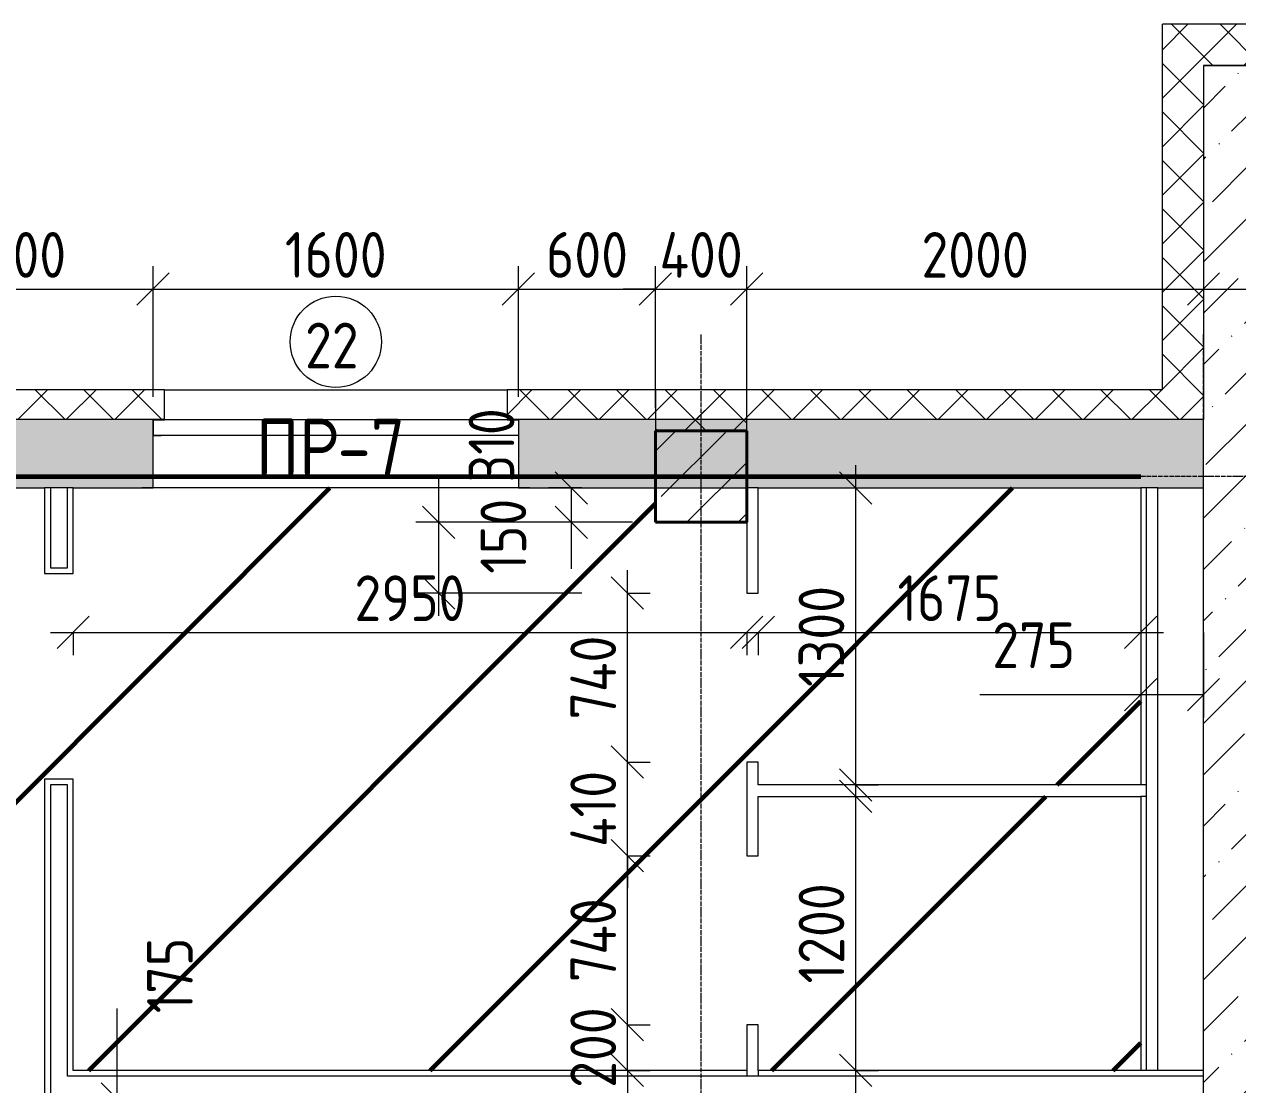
# Model space of a CAD drawing. Header units: millimetres. Extents: x -56773 to 323062, y -262288 to 76460.
# Drawn here: x 36845 to 42159, y -143855 to -139213 of the extents above; entities that cross this region are included whole.
import ezdxf

# ---------------------------------------------------------------- set-up
doc = ezdxf.new("R2010")
doc.units = ezdxf.units.MM
doc.linetypes.add('ADSK_Линия сетки', pattern=[25, 20, -2.5, 0, -2.5])
for name, color, linetype, lineweight in [('1.1)Стяжка керамзит  2 этаж', 5, 'Continuous', 60), ('3.1 Штукатурка внешн стен', 5, 'Continuous', 60), ('_ Окна', 7, 'Continuous', 18), ('Марки', 7, 'Continuous', 20), ('Марки окон', 7, 'Continuous', 20), ('Несущие колонны', 7, 'Continuous', 18), ('Окна', 7, 'Continuous', 9), ('Оси', 7, 'Continuous', 9), ('Размеры', 7, 'Continuous', 9), ('Стены внутренние', 7, 'Continuous', 18), ('Стены наружные', 7, 'Continuous', 18), ('Стены штриховка', 7, 'Continuous', 9)]:
    doc.layers.add(name, color=color, linetype=linetype, lineweight=lineweight)
doc.styles.add('GOST Common_2', font='', dxfattribs={"width": 0.9, "height": 250})
doc.styles.add('GOST Common_3', font='', dxfattribs={"width": 0.9, "height": 200})
doc.styles.get('GOST Common_2').set_extended_font_data('GOST Common')
doc.styles.get('GOST Common_3').set_extended_font_data('GOST Common')
doc.dimstyles.new('ADSK_Основной_2_0', dxfattribs={"dimscale": 304.8, "dimtxt": 201.142999, "dimasz": 0.463911, "dimexe": 0.328084, "dimexo": 0.328084, "dimgap": 0.164042, "dimtad": 1, "dimdec": 3, "dimrnd": 0.001, "dimdsep": 46, "dimtxsty": 'GOST Common_3', "dimblk1": 'OBLIQUE', "dimblk2": 'OBLIQUE', "dimsah": 1, "dimcen": 0.09, "dimdle": 0.328084, "dimazin": 2, "dimtfac": 1, "dimtdec": 4, "dimtix": 1, "dimtmove": 0, "dimatfit": 3, "dimfxl": 1, "dimtvp": 1, "dimtolj": 1, "dimtzin": 0, "dimlwd": 20, "dimlwe": 20, "dimarcsym": 2})
doc.dimstyles.new('ADSK_Основной_2_0_1', dxfattribs={"dimscale": 304.8, "dimtxt": 201.142999, "dimasz": 0.463911, "dimexe": 0.328084, "dimexo": 0.328084, "dimgap": 0.164042, "dimtad": 1, "dimdec": 3, "dimrnd": 0.001, "dimdsep": 46, "dimtxsty": 'GOST Common_3', "dimblk1": 'OBLIQUE', "dimblk2": 'OBLIQUE', "dimsah": 1, "dimcen": 0.09, "dimdle": 0.328084, "dimazin": 2, "dimtfac": 1, "dimtdec": 4, "dimtix": 1, "dimtmove": 1, "dimatfit": 3, "dimfxl": 1, "dimtvp": 1, "dimtolj": 1, "dimtzin": 0, "dimlwd": 20, "dimlwe": 20, "dimarcsym": 2})
doc.dimstyles.new('ADSK_Основной_2_0_2', dxfattribs={"dimscale": 304.8, "dimtxt": 201.142999, "dimasz": 0.463911, "dimexe": 0.328084, "dimexo": 0.328084, "dimgap": 0.164042, "dimtad": 1, "dimdec": 3, "dimrnd": 0.001, "dimdsep": 46, "dimtxsty": 'GOST Common_3', "dimblk1": 'OBLIQUE', "dimblk2": 'OBLIQUE', "dimsah": 1, "dimcen": 0.09, "dimdle": 0.328084, "dimazin": 2, "dimtfac": 1, "dimtdec": 4, "dimtix": 1, "dimtmove": 0, "dimatfit": 3, "dimfxl": 1, "dimtvp": 1, "dimtolj": 1, "dimtzin": 0, "dimlwd": 20, "dimlwe": 20, "dimarcsym": 2})
pattern_1 = [(45, (9.36, -150597.75), (84.18955, 308.69595), [396.875, -79.375, 3.353, -76.022])]
pattern_2 = [(45, (9.36, -150597.75), (-106.066, 106.066), []), (135, (9.36, -150597.75), (-106.066, -106.066), [])]

# ---------------------------------------------------------------- blocks, each defined once
blk = doc.blocks.new('ADSK_КолоннаЖБ_Прямоугольная - 400x400 мм-1807143-Кладочный план 3-го этажа')
at = {"layer": 'Несущие колонны', "lineweight": 40}
for p, q in [((-200, 200), (200, 200)), ((-200, -200), (-200, 200)), ((200, 200), (200, -200)), ((200, -200), (-200, -200))]:
    blk.add_line(p, q, dxfattribs=at)
blk = doc.blocks.new('ОКНО L03 _2СТ_RS - ОК-5_1600х2000h-3556607-Кладочный план 3-го этажа')
at = {"layer": '_ Окна'}
for p, q in [((-838.1, -79), (761.9, -79)), ((-838.1, -149), (-838.1, -79)), ((-838.1, -79), (-803.1, -79)), ((-818.1, -79), (-38.1, -79)), ((-38.1, -79), (741.9, -79)), ((761.9, -79), (726.9, -79)), ((761.9, -149), (761.9, -79)), ((-838.1, -149), (761.9, -149)), ((-838.1, -149), (-833.1, -149)), ((-818.1, -149), (-38.1, -149)), ((-38.1, -149), (741.9, -149)), ((761.9, -149), (756.9, -149))]:
    blk.add_line(p, q, dxfattribs=at)
at = {"layer": 'Окна'}
blk.add_line((-888.1, 150), (811.9, 150), dxfattribs=at)
blk = doc.blocks.new('_Oblique')
at = {"color": 0, "linetype": 'ByBlock', "lineweight": -2}
blk.add_line((-0.5, -0.5), (0.5, 0.5), dxfattribs=at)
blk = doc.blocks.new('*D5280')
at = {"layer": 'Defpoints', "color": 0, "transparency": 16777216}
for p in [(37409.4, -140372.3), (36209.4, -140943.8), (37409.4, -140943.8)]:
    blk.add_point(p, dxfattribs=at)
at = {"layer": 'Размеры', "color": 0, "lineweight": 20, "transparency": 16777216}
for p, q in [((36209.4, -140843.8), (36209.4, -140272.3)), ((37409.4, -140843.8), (37409.4, -140272.3)), ((36109.4, -140372.3), (37509.4, -140372.3))]:
    blk.add_line(p, q, dxfattribs=at)
at = {"layer": 'Размеры', "color": 0, "lineweight": 20, "transparency": 16777216, "xscale": 141.4, "yscale": 141.4, "zscale": 141.4, "rotation": 180}
blk.add_blockref('_Oblique', (36209.4, -140372.3), dxfattribs=at)
at = {"layer": 'Размеры', "color": 0, "lineweight": 20, "transparency": 16777216, "xscale": 141.4, "yscale": 141.4, "zscale": 141.4}
blk.add_blockref('_Oblique', (37409.4, -140372.3), dxfattribs=at)
at = {"layer": 'Размеры', "color": 0, "lineweight": 9, "transparency": 16777216, "insert": (36809.4, -140222.3), "char_height": 200, "width": 560.473, "attachment_point": 5, "style": 'GOST Common_3'}
blk.add_mtext('\\A1;1200', dxfattribs=at)
blk = doc.blocks.new('*D5281')
at = {"layer": 'Defpoints', "color": 0, "transparency": 16777216}
for p in [(39009.4, -140372.3), (37409.4, -140943.8), (39009.4, -140943.8)]:
    blk.add_point(p, dxfattribs=at)
at = {"layer": 'Размеры', "color": 0, "lineweight": 20, "transparency": 16777216}
for p, q in [((37409.4, -140843.8), (37409.4, -140272.3)), ((39009.4, -140843.8), (39009.4, -140272.3)), ((37309.4, -140372.3), (39109.4, -140372.3))]:
    blk.add_line(p, q, dxfattribs=at)
at = {"layer": 'Размеры', "color": 0, "lineweight": 20, "transparency": 16777216, "xscale": 141.4, "yscale": 141.4, "zscale": 141.4, "rotation": 180}
blk.add_blockref('_Oblique', (37409.4, -140372.3), dxfattribs=at)
at = {"layer": 'Размеры', "color": 0, "lineweight": 20, "transparency": 16777216, "xscale": 141.4, "yscale": 141.4, "zscale": 141.4}
blk.add_blockref('_Oblique', (39009.4, -140372.3), dxfattribs=at)
at = {"layer": 'Размеры', "color": 0, "lineweight": 9, "transparency": 16777216, "insert": (38209.4, -140222.3), "char_height": 200, "width": 560.473, "attachment_point": 5, "style": 'GOST Common_3'}
blk.add_mtext('\\A1;1600', dxfattribs=at)
blk = doc.blocks.new('*D5282')
at = {"layer": 'Defpoints', "color": 0, "transparency": 16777216}
for p in [(39609.4, -140372.3), (39009.4, -140943.8), (39609.4, -140992.8)]:
    blk.add_point(p, dxfattribs=at)
at = {"layer": 'Размеры', "color": 0, "lineweight": 20, "transparency": 16777216}
for p, q in [((39009.4, -140843.8), (39009.4, -140272.3)), ((39609.4, -140892.8), (39609.4, -140272.3)), ((38909.4, -140372.3), (39709.4, -140372.3))]:
    blk.add_line(p, q, dxfattribs=at)
at = {"layer": 'Размеры', "color": 0, "lineweight": 20, "transparency": 16777216, "xscale": 141.4, "yscale": 141.4, "zscale": 141.4, "rotation": 180}
blk.add_blockref('_Oblique', (39009.4, -140372.3), dxfattribs=at)
at = {"layer": 'Размеры', "color": 0, "lineweight": 20, "transparency": 16777216, "xscale": 141.4, "yscale": 141.4, "zscale": 141.4}
blk.add_blockref('_Oblique', (39609.4, -140372.3), dxfattribs=at)
at = {"layer": 'Размеры', "color": 0, "lineweight": 9, "transparency": 16777216, "insert": (39309.4, -140222.3), "char_height": 200, "width": 454.106, "attachment_point": 5, "style": 'GOST Common_3'}
blk.add_mtext('\\A1;600', dxfattribs=at)
blk = doc.blocks.new('*D5283')
at = {"layer": 'Defpoints', "color": 0, "transparency": 16777216}
for p in [(40009.4, -140372.3), (39609.4, -140992.8), (40009.4, -140992.8)]:
    blk.add_point(p, dxfattribs=at)
at = {"layer": 'Размеры', "color": 0, "lineweight": 20, "transparency": 16777216}
for p, q in [((39609.4, -140892.8), (39609.4, -140272.3)), ((40009.4, -140892.8), (40009.4, -140272.3)), ((39609.4, -140372.3), (39468, -140372.3)), ((39609.4, -140372.3), (40009.4, -140372.3)), ((40009.4, -140372.3), (40150.8, -140372.3))]:
    blk.add_line(p, q, dxfattribs=at)
at = {"layer": 'Размеры', "color": 0, "lineweight": 20, "transparency": 16777216, "xscale": 141.4, "yscale": 141.4, "zscale": 141.4}
blk.add_blockref('_Oblique', (39609.4, -140372.3), dxfattribs=at)
at = {"layer": 'Размеры', "color": 0, "lineweight": 20, "transparency": 16777216, "xscale": 141.4, "yscale": 141.4, "zscale": 141.4, "rotation": 180}
blk.add_blockref('_Oblique', (40009.4, -140372.3), dxfattribs=at)
at = {"layer": 'Размеры', "color": 0, "lineweight": 9, "transparency": 16777216, "insert": (39809.4, -140222.3), "char_height": 200, "width": 474.561, "attachment_point": 5, "style": 'GOST Common_3'}
blk.add_mtext('\\A1;400', dxfattribs=at)
blk = doc.blocks.new('*D5284')
at = {"layer": 'Defpoints', "color": 0, "transparency": 16777216}
for p in [(42009.4, -140272.3), (42009.4, -140372.3), (40009.4, -140992.8)]:
    blk.add_point(p, dxfattribs=at)
at = {"layer": 'Размеры', "color": 0, "lineweight": 20, "transparency": 16777216}
for p, q in [((40009.4, -140892.8), (40009.4, -140272.3)), ((39909.4, -140372.3), (42109.4, -140372.3)), ((42009.4, -140372.3), (42009.4, -140472.3))]:
    blk.add_line(p, q, dxfattribs=at)
at = {"layer": 'Размеры', "color": 0, "lineweight": 20, "transparency": 16777216, "xscale": 141.4, "yscale": 141.4, "zscale": 141.4, "rotation": 180}
blk.add_blockref('_Oblique', (40009.4, -140372.3), dxfattribs=at)
at = {"layer": 'Размеры', "color": 0, "lineweight": 20, "transparency": 16777216, "xscale": 141.4, "yscale": 141.4, "zscale": 141.4}
blk.add_blockref('_Oblique', (42009.4, -140372.3), dxfattribs=at)
at = {"layer": 'Размеры', "color": 0, "lineweight": 9, "transparency": 16777216, "insert": (41009.4, -140222.3), "char_height": 200, "width": 605.475, "attachment_point": 5, "style": 'GOST Common_3'}
blk.add_mtext('\\A1;2000', dxfattribs=at)
blk = doc.blocks.new('*D5285')
at = {"layer": 'Defpoints', "color": 0, "transparency": 16777216}
for p in [(42009.4, -140272.3), (45809.4, -140272.3), (45809.4, -140372.3)]:
    blk.add_point(p, dxfattribs=at)
at = {"layer": 'Размеры', "color": 0, "lineweight": 20, "transparency": 16777216}
for p, q in [((41909.4, -140372.3), (45909.4, -140372.3)), ((42009.4, -140372.3), (42009.4, -140472.3)), ((45809.4, -140372.3), (45809.4, -140472.3))]:
    blk.add_line(p, q, dxfattribs=at)
at = {"layer": 'Размеры', "color": 0, "lineweight": 20, "transparency": 16777216, "xscale": 141.4, "yscale": 141.4, "zscale": 141.4, "rotation": 180}
blk.add_blockref('_Oblique', (42009.4, -140372.3), dxfattribs=at)
at = {"layer": 'Размеры', "color": 0, "lineweight": 20, "transparency": 16777216, "xscale": 141.4, "yscale": 141.4, "zscale": 141.4}
blk.add_blockref('_Oblique', (45809.4, -140372.3), dxfattribs=at)
at = {"layer": 'Размеры', "color": 0, "lineweight": 9, "transparency": 16777216, "insert": (43909.4, -140222.3), "char_height": 200, "width": 605.475, "attachment_point": 5, "style": 'GOST Common_3'}
blk.add_mtext('\\A1;3800', dxfattribs=at)
blk = doc.blocks.new('*D5716')
at = {"layer": 'Defpoints', "color": 0, "transparency": 16777216}
for p in [(37059.4, -141775.4), (40009.4, -141775.4), (40009.4, -141875.4)]:
    blk.add_point(p, dxfattribs=at)
at = {"layer": 'Размеры', "color": 0, "lineweight": 20, "transparency": 16777216}
for p, q in [((36959.4, -141875.4), (40109.4, -141875.4)), ((37059.4, -141875.4), (37059.4, -141975.4)), ((40009.4, -141875.4), (40009.4, -141975.4))]:
    blk.add_line(p, q, dxfattribs=at)
at = {"layer": 'Размеры', "color": 0, "lineweight": 20, "transparency": 16777216, "xscale": 141.4, "yscale": 141.4, "zscale": 141.4, "rotation": 180}
blk.add_blockref('_Oblique', (37059.4, -141875.4), dxfattribs=at)
at = {"layer": 'Размеры', "color": 0, "lineweight": 20, "transparency": 16777216, "xscale": 141.4, "yscale": 141.4, "zscale": 141.4}
blk.add_blockref('_Oblique', (40009.4, -141875.4), dxfattribs=at)
at = {"layer": 'Размеры', "color": 0, "lineweight": 9, "transparency": 16777216, "insert": (38534.4, -141725.4), "char_height": 200, "width": 605.475, "attachment_point": 5, "style": 'GOST Common_3'}
blk.add_mtext('\\A1;2950', dxfattribs=at)
blk = doc.blocks.new('*D5717')
at = {"layer": 'Defpoints', "color": 0, "transparency": 16777216}
for p in [(40059.4, -141775.4), (41734.4, -141775.4), (41734.4, -141875.4)]:
    blk.add_point(p, dxfattribs=at)
at = {"layer": 'Размеры', "color": 0, "lineweight": 20, "transparency": 16777216}
for p, q in [((39959.4, -141875.4), (41834.4, -141875.4)), ((40059.4, -141875.4), (40059.4, -141975.4)), ((41734.4, -141875.4), (41734.4, -141975.4))]:
    blk.add_line(p, q, dxfattribs=at)
at = {"layer": 'Размеры', "color": 0, "lineweight": 20, "transparency": 16777216, "xscale": 141.4, "yscale": 141.4, "zscale": 141.4, "rotation": 180}
blk.add_blockref('_Oblique', (40059.4, -141875.4), dxfattribs=at)
at = {"layer": 'Размеры', "color": 0, "lineweight": 20, "transparency": 16777216, "xscale": 141.4, "yscale": 141.4, "zscale": 141.4}
blk.add_blockref('_Oblique', (41734.4, -141875.4), dxfattribs=at)
at = {"layer": 'Размеры', "color": 0, "lineweight": 9, "transparency": 16777216, "insert": (40896.9, -141725.4), "char_height": 200, "width": 560.473, "attachment_point": 5, "style": 'GOST Common_3'}
blk.add_mtext('\\A1;1675', dxfattribs=at)
blk = doc.blocks.new('*D5718')
at = {"layer": 'Defpoints', "color": 0, "transparency": 16777216}
for p in [(41734.4, -141775.4), (42009.4, -141775.4), (42009.4, -142148.1)]:
    blk.add_point(p, dxfattribs=at)
at = {"layer": 'Размеры', "color": 0, "lineweight": 20, "transparency": 16777216}
for p, q in [((41734.4, -141875.4), (41734.4, -142248.1)), ((42009.4, -141875.4), (42009.4, -142248.1)), ((41734.4, -142148.1), (41030.1, -142148.1)), ((42009.4, -142148.1), (41634.4, -142148.1))]:
    blk.add_line(p, q, dxfattribs=at)
at = {"layer": 'Размеры', "color": 0, "lineweight": 20, "transparency": 16777216, "xscale": 141.4, "yscale": 141.4, "zscale": 141.4, "rotation": 180}
blk.add_blockref('_Oblique', (41734.4, -142148.1), dxfattribs=at)
at = {"layer": 'Размеры', "color": 0, "lineweight": 20, "transparency": 16777216, "xscale": 141.4, "yscale": 141.4, "zscale": 141.4}
blk.add_blockref('_Oblique', (42009.4, -142148.1), dxfattribs=at)
at = {"layer": 'Размеры', "color": 0, "lineweight": 9, "transparency": 16777216, "insert": (41084.5, -141831.4), "char_height": 200, "width": 454.106, "attachment_point": 1, "line_spacing_factor": 1.022761, "style": 'GOST Common_3'}
blk.add_mtext('\\A1;275', dxfattribs=at)
blk = doc.blocks.new('*D5719')
at = {"layer": 'Defpoints', "color": 0, "transparency": 16777216}
for p in [(39386.8, -143592.8), (39486.8, -143592.8), (39386.8, -143792.8)]:
    blk.add_point(p, dxfattribs=at)
at = {"layer": 'Размеры', "color": 0, "lineweight": 20, "transparency": 16777216}
for p, q in [((39486.8, -143592.8), (39486.8, -143451.4)), ((39486.8, -143592.8), (39586.8, -143592.8)), ((39486.8, -143792.8), (39486.8, -143592.8)), ((39486.8, -143792.8), (39586.8, -143792.8)), ((39486.8, -143792.8), (39486.8, -143934.2))]:
    blk.add_line(p, q, dxfattribs=at)
at = {"layer": 'Размеры', "color": 0, "lineweight": 20, "transparency": 16777216, "xscale": 141.4, "yscale": 141.4, "zscale": 141.4}
for p, rotation in [((39486.8, -143592.8), 270), ((39486.8, -143792.8), 90)]:
    blk.add_blockref('_Oblique', p, dxfattribs=dict(at, rotation=rotation))
at = {"layer": 'Размеры', "color": 0, "lineweight": 9, "transparency": 16777216, "insert": (39336.8, -143692.8), "char_height": 200, "width": 454.106, "attachment_point": 5, "rotation": 90, "style": 'GOST Common_3'}
blk.add_mtext('\\A1;200', dxfattribs=at)
blk = doc.blocks.new('*D5720')
at = {"layer": 'Defpoints', "color": 0, "transparency": 16777216}
for p in [(39386.8, -142852.8), (39486.8, -142852.8), (39386.8, -143592.8)]:
    blk.add_point(p, dxfattribs=at)
at = {"layer": 'Размеры', "color": 0, "lineweight": 20, "transparency": 16777216}
for p, q in [((39486.8, -143692.8), (39486.8, -142752.8)), ((39486.8, -142852.8), (39586.8, -142852.8)), ((39486.8, -143592.8), (39586.8, -143592.8))]:
    blk.add_line(p, q, dxfattribs=at)
at = {"layer": 'Размеры', "color": 0, "lineweight": 20, "transparency": 16777216, "xscale": 141.4, "yscale": 141.4, "zscale": 141.4}
for p, rotation in [((39486.8, -142852.8), 90), ((39486.8, -143592.8), 270)]:
    blk.add_blockref('_Oblique', p, dxfattribs=dict(at, rotation=rotation))
at = {"layer": 'Размеры', "color": 0, "lineweight": 9, "transparency": 16777216, "insert": (39336.8, -143222.8), "char_height": 200, "width": 474.561, "attachment_point": 5, "rotation": 90, "style": 'GOST Common_3'}
blk.add_mtext('\\A1;740', dxfattribs=at)
blk = doc.blocks.new('*D5721')
at = {"layer": 'Defpoints', "color": 0, "transparency": 16777216}
for p in [(39386.8, -142442.8), (39486.8, -142442.8), (39386.8, -142852.8)]:
    blk.add_point(p, dxfattribs=at)
at = {"layer": 'Размеры', "color": 0, "lineweight": 20, "transparency": 16777216}
for p, q in [((39486.8, -142442.8), (39486.8, -142301.4)), ((39486.8, -142442.8), (39586.8, -142442.8)), ((39486.8, -142852.8), (39486.8, -142442.8)), ((39486.8, -142852.8), (39586.8, -142852.8)), ((39486.8, -142852.8), (39486.8, -142994.2))]:
    blk.add_line(p, q, dxfattribs=at)
at = {"layer": 'Размеры', "color": 0, "lineweight": 20, "transparency": 16777216, "xscale": 141.4, "yscale": 141.4, "zscale": 141.4}
for p, rotation in [((39486.8, -142442.8), 270), ((39486.8, -142852.8), 90)]:
    blk.add_blockref('_Oblique', p, dxfattribs=dict(at, rotation=rotation))
at = {"layer": 'Размеры', "color": 0, "lineweight": 9, "transparency": 16777216, "insert": (39336.8, -142647.8), "char_height": 200, "width": 429.56, "attachment_point": 5, "rotation": 90, "style": 'GOST Common_3'}
blk.add_mtext('\\A1;410', dxfattribs=at)
blk = doc.blocks.new('*D5722')
at = {"layer": 'Defpoints', "color": 0, "transparency": 16777216}
for p in [(39386.8, -141702.8), (39486.8, -141702.8), (39386.8, -142442.8)]:
    blk.add_point(p, dxfattribs=at)
at = {"layer": 'Размеры', "color": 0, "lineweight": 20, "transparency": 16777216}
for p, q in [((39486.8, -142542.8), (39486.8, -141602.8)), ((39486.8, -141702.8), (39586.8, -141702.8)), ((39486.8, -142442.8), (39586.8, -142442.8))]:
    blk.add_line(p, q, dxfattribs=at)
at = {"layer": 'Размеры', "color": 0, "lineweight": 20, "transparency": 16777216, "xscale": 141.4, "yscale": 141.4, "zscale": 141.4}
for p, rotation in [((39486.8, -141702.8), 90), ((39486.8, -142442.8), 270)]:
    blk.add_blockref('_Oblique', p, dxfattribs=dict(at, rotation=rotation))
at = {"layer": 'Размеры', "color": 0, "lineweight": 9, "transparency": 16777216, "insert": (39336.8, -142072.8), "char_height": 200, "width": 474.561, "attachment_point": 5, "rotation": 90, "style": 'GOST Common_3'}
blk.add_mtext('\\A1;740', dxfattribs=at)
blk = doc.blocks.new('*D5723')
at = {"layer": 'Defpoints', "color": 0, "transparency": 16777216}
for p in [(38660.3, -141392.8), (39609.4, -141392.8), (39386.8, -141702.8)]:
    blk.add_point(p, dxfattribs=at)
at = {"layer": 'Размеры', "color": 0, "lineweight": 20, "transparency": 16777216}
for p, q in [((38660.3, -141392.8), (38660.3, -141197)), ((39509.4, -141392.8), (38560.3, -141392.8)), ((38660.3, -141802.8), (38660.3, -141392.8)), ((39286.8, -141702.8), (38560.3, -141702.8))]:
    blk.add_line(p, q, dxfattribs=at)
at = {"layer": 'Размеры', "color": 0, "lineweight": 20, "transparency": 16777216, "xscale": 141.4, "yscale": 141.4, "zscale": 141.4}
for p, rotation in [((38660.3, -141392.8), 90), ((38660.3, -141702.8), 270)]:
    blk.add_blockref('_Oblique', p, dxfattribs=dict(at, rotation=rotation))
at = {"layer": 'Размеры', "color": 0, "lineweight": 9, "transparency": 16777216, "insert": (38791.3, -141218.2), "char_height": 200, "width": 409.104, "attachment_point": 1, "rotation": 90, "line_spacing_factor": 1.022761, "style": 'GOST Common_3'}
blk.add_mtext('\\A1;310', dxfattribs=at)
blk = doc.blocks.new('*D5724')
at = {"layer": 'Defpoints', "color": 0, "transparency": 16777216}
for p in [(39240.9, -141242.8), (39386.8, -141242.8), (39609.4, -141392.8)]:
    blk.add_point(p, dxfattribs=at)
at = {"layer": 'Размеры', "color": 0, "lineweight": 20, "transparency": 16777216}
for p, q in [((39286.8, -141242.8), (39140.9, -141242.8)), ((39240.9, -141242.8), (39240.9, -141492.8)), ((39509.4, -141392.8), (39140.9, -141392.8)), ((39240.9, -141392.8), (39240.9, -141597.1))]:
    blk.add_line(p, q, dxfattribs=at)
at = {"layer": 'Размеры', "color": 0, "lineweight": 20, "transparency": 16777216, "xscale": 141.4, "yscale": 141.4, "zscale": 141.4}
for p, rotation in [((39240.9, -141242.8), 90), ((39240.9, -141392.8), 270)]:
    blk.add_blockref('_Oblique', p, dxfattribs=dict(at, rotation=rotation))
at = {"layer": 'Размеры', "color": 0, "lineweight": 9, "transparency": 16777216, "insert": (38843.3, -141618.3), "char_height": 200, "width": 409.104, "attachment_point": 1, "rotation": 90, "line_spacing_factor": 1.022761, "style": 'GOST Common_3'}
blk.add_mtext('\\A1;150', dxfattribs=at)
blk = doc.blocks.new('*D5391')
at = {"layer": 'Defpoints', "color": 0, "transparency": 16777216}
for p in [(37252.1, -143917.8), (37301.7, -143917.8), (38284.4, -144092.8)]:
    blk.add_point(p, dxfattribs=at)
at = {"layer": 'Размеры', "color": 0, "lineweight": 20, "transparency": 16777216}
for p, q in [((37252.1, -143917.8), (37252.1, -143521.3)), ((37201.7, -143917.8), (37152.1, -143917.8)), ((37252.1, -144192.8), (37252.1, -143917.8)), ((38184.4, -144092.8), (37152.1, -144092.8))]:
    blk.add_line(p, q, dxfattribs=at)
at = {"layer": 'Размеры', "color": 0, "lineweight": 20, "transparency": 16777216, "xscale": 141.4, "yscale": 141.4, "zscale": 141.4}
for p, rotation in [((37252.1, -143917.8), 90), ((37252.1, -144092.8), 270)]:
    blk.add_blockref('_Oblique', p, dxfattribs=dict(at, rotation=rotation))
at = {"layer": 'Размеры', "color": 0, "lineweight": 9, "transparency": 16777216, "insert": (37383, -143542.5), "char_height": 200, "width": 409.104, "attachment_point": 1, "rotation": 90, "line_spacing_factor": 1.022761, "style": 'GOST Common_3'}
blk.add_mtext('\\A1;175', dxfattribs=at)
blk = doc.blocks.new('*D5403')
at = {"layer": 'Defpoints', "color": 0, "transparency": 16777216}
for p in [(40386.4, -141242.8), (40486.4, -141242.8), (40386.4, -142542.8)]:
    blk.add_point(p, dxfattribs=at)
at = {"layer": 'Размеры', "color": 0, "lineweight": 20, "transparency": 16777216}
for p, q in [((40486.4, -142642.8), (40486.4, -141142.8)), ((40486.4, -141242.8), (40586.4, -141242.8)), ((40486.4, -142542.8), (40586.4, -142542.8))]:
    blk.add_line(p, q, dxfattribs=at)
at = {"layer": 'Размеры', "color": 0, "lineweight": 20, "transparency": 16777216, "xscale": 141.4, "yscale": 141.4, "zscale": 141.4}
for p, rotation in [((40486.4, -141242.8), 90), ((40486.4, -142542.8), 270)]:
    blk.add_blockref('_Oblique', p, dxfattribs=dict(at, rotation=rotation))
at = {"layer": 'Размеры', "color": 0, "lineweight": 9, "transparency": 16777216, "insert": (40336.4, -141892.8), "char_height": 200, "width": 560.473, "attachment_point": 5, "rotation": 90, "style": 'GOST Common_3'}
blk.add_mtext('\\A1;1300', dxfattribs=at)
blk = doc.blocks.new('*D5404')
at = {"layer": 'Defpoints', "color": 0, "transparency": 16777216}
for p in [(40386.4, -142592.8), (40486.4, -142592.8), (40386.4, -143792.8)]:
    blk.add_point(p, dxfattribs=at)
at = {"layer": 'Размеры', "color": 0, "lineweight": 20, "transparency": 16777216}
for p, q in [((40486.4, -143892.8), (40486.4, -142492.8)), ((40486.4, -142592.8), (40586.4, -142592.8)), ((40486.4, -143792.8), (40586.4, -143792.8))]:
    blk.add_line(p, q, dxfattribs=at)
at = {"layer": 'Размеры', "color": 0, "lineweight": 20, "transparency": 16777216, "xscale": 141.4, "yscale": 141.4, "zscale": 141.4}
for p, rotation in [((40486.4, -142592.8), 90), ((40486.4, -143792.8), 270)]:
    blk.add_blockref('_Oblique', p, dxfattribs=dict(at, rotation=rotation))
at = {"layer": 'Размеры', "color": 0, "lineweight": 9, "transparency": 16777216, "insert": (40336.4, -143192.8), "char_height": 200, "width": 560.473, "attachment_point": 5, "rotation": 90, "style": 'GOST Common_3'}
blk.add_mtext('\\A1;1200', dxfattribs=at)
blk = doc.blocks.new('М_окна1 - Маркировка типоразмера-1510237-Кладочный план 3-го этажа')
at = {"layer": 'Марки окон'}
blk.add_circle((0, 0), 2, dxfattribs=at)

msp = doc.modelspace()

# ---------------------------------------------------------------- hatches: boundary and pattern name
at = {"layer": '1.1)Стяжка керамзит  2 этаж', "transparency": 33554687}
h = msp.add_hatch(dxfattribs=at)
h.set_pattern_fill('ANSI31', color=5, scale=333)
h.paths.add_polyline_path([(36934.3615, -145342.7816), (37059.3615, -145342.7816), (37059.3615, -145367.7816), (39259.3615, -145367.7816), (39259.3615, -145192.7816), (39384.3615, -145192.7816), (39384.3615, -145367.7816), (39816.8666, -145367.7816), (39816.8666, -144092.7816), (39384.3615, -144092.7816), (39384.3615, -144292.7816), (39259.3615, -144292.7816), (39259.3615, -144092.7816), (38284.3615, -144092.7816), (38284.3615, -143917.7816), (37059.3615, -143917.7816), (37059.3615, -144442.7816), (36934.3615, -144442.7816), (36934.3615, -142517.7816), (37059.3615, -142517.7816), (37059.3615, -143792.7816), (39816.8666, -143792.7816), (39816.8666, -141392.7816), (39609.3615, -141392.7816), (39609.3615, -141242.7816), (39009.3615, -141242.7816), (37359.3615, -141242.7816), (37059.3615, -141242.7816), (37059.3615, -141617.7816), (36934.3615, -141617.7816), (36934.3615, -141242.7816), (36209.3615, -141242.7816), (34534.3615, -141242.7816), (34534.3615, -147720.3127), (39334.3615, -147720.3127), (39334.3615, -145667.7816), (37059.3615, -145667.7816), (37059.3615, -146542.7816), (36934.3615, -146542.7816)])
h = msp.add_hatch(dxfattribs=at)
h.set_pattern_fill('ANSI31', color=5, scale=333)
h.paths.add_polyline_path([(41734.3615, -142592.7816), (40059.3615, -142592.7816), (40059.3615, -142852.7816), (40009.3615, -142852.7816), (40009.3615, -142442.7816), (40059.3615, -142442.7816), (40059.3615, -142542.7816), (41734.3615, -142542.7816), (41734.3615, -141242.7816), (40059.3615, -141242.7816), (40059.3615, -141702.7816), (40009.3615, -141702.7816), (40009.3615, -141392.7816), (39816.8666, -141392.7816), (39816.8666, -143792.7816), (40009.3615, -143792.7816), (40009.3615, -143592.7816), (40059.3615, -143592.7816), (40059.3615, -143792.7816), (41734.3615, -143792.7816)])
at = {"layer": 'Несущие колонны', "lineweight": 9}
h = msp.add_hatch(dxfattribs=at)
h.set_pattern_fill('FP_1', color=256, style=0, pattern_type=2)
h.set_pattern_definition([(45, (9.36, -150597.75), (-224.5064, 224.5064), []), (45, (233.87, -150597.75), (-224.5064, 224.5064), [396.875, -79.375, 3.353, -76.022])])
h.paths.add_polyline_path([(39609.3615, -141392.7816), (40009.3615, -141392.7816), (40009.3615, -140992.7816), (39609.3615, -140992.7816)])
at = {"layer": 'Стены внутренние', "lineweight": 9}
h = msp.add_hatch(dxfattribs=at)
h.set_pattern_fill('FP_2', color=256, style=0, pattern_type=2)
h.set_pattern_definition(pattern_1)
h.paths.add_polyline_path([(41809.3615, -141242.7816), (42009.3615, -141242.7816), (42009.3615, -140942.7816), (39009.3615, -140943.7816), (39009.3615, -141242.7816), (41759.3615, -141242.7816)])
h.paths.add_polyline_path([(22034.3615, -141242.7816), (22609.3615, -141242.7816), (22609.3615, -140943.7816), (21009.3615, -140943.7816), (21009.3615, -141242.7816), (22009.3615, -141242.7816)])
h.paths.add_polyline_path([(30659.3615, -141242.7816), (31409.3615, -141242.7816), (31409.3615, -140943.7816), (30209.3615, -140943.7816), (30209.3615, -141242.7816)])
h.paths.add_polyline_path([(27609.3615, -141242.7816), (28609.3615, -141242.7816), (28609.3615, -140943.7816), (27009.3615, -140943.7816), (27009.3615, -141242.7816), (27584.3615, -141242.7816)])
h.paths.add_polyline_path([(37059.3615, -141242.7816), (37409.3615, -141242.7816), (37409.3615, -140943.7816), (36209.3615, -140943.7816), (36209.3615, -141242.7816), (37034.3615, -141242.7816)])
h.paths.add_polyline_path([(33009.3615, -141242.7816), (34609.3615, -141242.7816), (34609.3615, -140943.7816), (33009.3615, -140943.7816)])
h.paths.add_polyline_path([(25409.3615, -141242.7816), (25409.3615, -140943.7816), (24209.3615, -140943.7816), (24209.3615, -141242.7816)])
h.paths.add_polyline_path([(15509.3615, -141242.7816), (16609.3615, -141242.7816), (16609.3615, -140943.7816), (12609.3615, -140942.7816), (12609.3615, -141242.7816), (15484.3615, -141242.7816)])
h.paths.add_polyline_path([(18834.3615, -141242.7816), (19409.3615, -141242.7816), (19409.3615, -140943.7816), (18209.3615, -140943.7816), (18209.3615, -141242.7816), (18809.3615, -141242.7816)])
at = {"layer": 'Стены наружные', "lineweight": 9}
h = msp.add_hatch(dxfattribs=at)
h.set_pattern_fill('FP_4', color=256, style=0, pattern_type=2)
h.set_pattern_definition(pattern_2)
h.paths.add_polyline_path([(42009.3615, -140942.7816), (42009.3615, -139212.7816), (41829.3615, -139212.7816), (41829.3615, -140942.7816)])
h = msp.add_hatch(dxfattribs=at)
h.set_pattern_fill('FP_4', color=256, style=0, pattern_type=2)
h.set_pattern_definition(pattern_2)
h.paths.add_polyline_path([(42209.3615, -139392.7816), (42420.3169, -139392.7816), (42420.3169, -139212.7816), (42009.3615, -139212.7816), (42009.3615, -139392.7816)])
h.paths.add_polyline_path([(45609.3615, -139392.7816), (45989.3615, -139392.7816), (45989.3615, -139212.7816), (45420.3169, -139212.7816), (45420.3169, -139392.7816)])
h = msp.add_hatch(dxfattribs=at)
h.set_pattern_fill('FP_2', color=256, style=0, pattern_type=2)
h.set_pattern_definition(pattern_1)
h.paths.add_polyline_path([(42009.3615, -147992.7816), (42209.3615, -147992.7816), (42209.3615, -139392.7816), (42009.3615, -139392.7816), (42009.3615, -147967.7816)])
h = msp.add_hatch(dxfattribs=at)
h.set_pattern_fill('FP_4', color=256, style=0, pattern_type=2)
h.set_pattern_definition(pattern_2)
h.paths.add_polyline_path([(41829.3615, -140942.7816), (41829.3615, -140812.7816), (38959.3615, -140812.7816), (38959.3615, -140942.7816), (41469.6099, -140942.7816)])
h.paths.add_polyline_path([(34659.3615, -140942.7816), (34659.3615, -140812.7816), (32959.3615, -140812.7816), (32959.3615, -140942.7816)])
h.paths.add_polyline_path([(36159.3615, -140942.7816), (37459.3615, -140942.7816), (37459.3615, -140812.7816), (36159.3615, -140812.7816), (36159.3615, -140879.5231)])
h.paths.add_polyline_path([(31459.3615, -140942.7816), (31459.3615, -140812.7816), (30159.3615, -140812.7816), (30159.3615, -140942.7816)])
h.paths.add_polyline_path([(26959.3615, -140942.7816), (28659.3615, -140942.7816), (28659.3615, -140812.7816), (26959.3615, -140812.7816), (26959.3615, -140879.5231)])
h.paths.add_polyline_path([(22659.3615, -140942.7816), (22659.3615, -140812.7816), (20959.3615, -140812.7816), (20959.3615, -140942.7816)])
h.paths.add_polyline_path([(24159.3615, -140942.7816), (25459.3615, -140942.7816), (25459.3615, -140812.7816), (24159.3615, -140812.7816), (24159.3615, -140879.5231)])
h.paths.add_polyline_path([(19459.3615, -140942.7816), (19459.3615, -140812.7816), (18159.3615, -140812.7816), (18159.3615, -140942.7816)])
h.paths.add_polyline_path([(16659.3615, -140942.7816), (16659.3615, -140812.7816), (12789.3615, -140812.7816), (12789.3615, -140942.7816), (16430.3757, -140942.7816)])
h = msp.add_hatch(dxfattribs=at)
h.set_pattern_fill('FP_4', color=256, style=0, pattern_type=2)
h.set_pattern_definition(pattern_2)
h.paths.add_polyline_path([(40009.3615, -140992.7816), (40009.3615, -140812.7816), (39609.3615, -140812.7816), (39609.3615, -140992.7816)])

# ---------------------------------------------------------------- linework, layer by layer
at = {"layer": '3.1 Штукатурка внешн стен'}
msp.add_lwpolyline([(12609.3615, -146917.7816), (12609.3615, -141192.7816), (41734.3615, -141192.7816)], dxfattribs=at)
at = {"layer": 'Несущие колонны', "lineweight": 9}
for p, q in [((40009.3615, -140992.7816), (39609.3615, -140992.7816)), ((39609.3615, -140992.7816), (39609.3615, -141392.7816)), ((40009.3615, -141392.7816), (40009.3615, -140992.7816)), ((39609.3615, -141392.7816), (40009.3615, -141392.7816))]:
    msp.add_line(p, q, dxfattribs=at)
at = {"layer": 'Оси', "linetype": 'ADSK_Линия сетки', "lineweight": 5}
for p, q in [((39809.3615, -161571.6329), (39809.3615, -140570.3055)), ((42009.3615, -161571.6329), (42009.3615, -140570.3055)), ((62587.9153, -141192.7816), (-25230.7352, -141192.7816))]:
    msp.add_line(p, q, dxfattribs=at)
at = {"layer": 'Стены внутренние', "lineweight": 5}
for p, q in [((37409.3615, -141242.7816), (37409.3615, -140943.7816)), ((37409.3615, -140943.7816), (37459.3615, -140943.7816)), ((37459.3615, -140943.7816), (37459.3615, -140942.7816)), ((38959.3615, -140942.7816), (38959.3615, -140943.7816)), ((38959.3615, -140943.7816), (39009.3615, -140943.7816)), ((39009.3615, -140943.7816), (39009.3615, -141242.7816)), ((36209.3615, -141242.7816), (36934.3615, -141242.7816)), ((36934.3615, -141242.7816), (36934.3615, -141617.7816)), ((37059.3615, -141242.7816), (37409.3615, -141242.7816)), ((37059.3615, -141617.7816), (37059.3615, -141242.7816)), ((39009.3615, -141242.7816), (37409.3615, -141242.7816)), ((39009.3615, -141242.7816), (40009.3615, -141242.7816)), ((40009.3615, -141242.7816), (40009.3615, -141702.7816)), ((40059.3615, -141242.7816), (41734.3615, -141242.7816)), ((40059.3615, -141702.7816), (40059.3615, -141242.7816)), ((41734.3615, -141242.7816), (41734.3615, -142542.7816)), ((41809.3615, -141242.7816), (42009.3615, -141242.7816)), ((41809.3615, -143792.7816), (41809.3615, -141242.7816)), ((36934.3615, -141617.7816), (37059.3615, -141617.7816)), ((40009.3615, -141702.7816), (40059.3615, -141702.7816)), ((40009.3615, -142442.7816), (40009.3615, -142852.7816)), ((40059.3615, -142442.7816), (40009.3615, -142442.7816)), ((40059.3615, -142542.7816), (40059.3615, -142442.7816)), ((36934.3615, -142517.7816), (36934.3615, -144442.7816)), ((37059.3615, -142517.7816), (36934.3615, -142517.7816)), ((37059.3615, -143792.7816), (37059.3615, -142517.7816)), ((41734.3615, -142542.7816), (40059.3615, -142542.7816)), ((40059.3615, -142592.7816), (41734.3615, -142592.7816)), ((40059.3615, -142852.7816), (40059.3615, -142592.7816)), ((41734.3615, -142592.7816), (41734.3615, -143792.7816)), ((40009.3615, -142852.7816), (40059.3615, -142852.7816)), ((40009.3615, -143592.7816), (40009.3615, -143792.7816)), ((40059.3615, -143592.7816), (40009.3615, -143592.7816)), ((40059.3615, -143792.7816), (40059.3615, -143592.7816)), ((40009.3615, -143792.7816), (37059.3615, -143792.7816)), ((42009.3615, -143792.7816), (40059.3615, -143792.7816))]:
    msp.add_line(p, q, dxfattribs=at)
at = {"layer": 'Стены наружные', "lineweight": 9}
for p, q in [((41829.3615, -140812.7816), (41829.3615, -139212.7816)), ((43109.3615, -139212.7816), (41829.3615, -139212.7816)), ((42209.3615, -139392.7816), (42009.3615, -139392.7816)), ((42009.3615, -139392.7816), (42009.3615, -140942.7816)), ((42009.3615, -139392.7816), (42209.3615, -139392.7816)), ((37459.3615, -140812.7816), (36159.3615, -140812.7816)), ((37459.3615, -140942.7816), (37459.3615, -140812.7816)), ((37459.3615, -140812.7816), (38959.3615, -140812.7816)), ((41829.3615, -140812.7816), (38959.3615, -140812.7816)), ((38959.3615, -140812.7816), (38959.3615, -140942.7816)), ((39609.3615, -140812.7816), (39609.3615, -140992.7816)), ((40009.3615, -140992.7816), (40009.3615, -140812.7816)), ((42009.3615, -140942.7816), (41829.3615, -140942.7816)), ((39609.3615, -140992.7816), (40009.3615, -140992.7816)), ((42009.3615, -143792.7816), (42009.3615, -141242.7816))]:
    msp.add_line(p, q, dxfattribs=at)
at = {"layer": 'Стены штриховка', "lineweight": 9}
for p, q in [((37459.3615, -140942.7816), (36159.3615, -140942.7816)), ((41829.3615, -140942.7816), (38959.3615, -140942.7816)), ((42009.3615, -141242.7816), (42009.3615, -140942.7816)), ((37059.3615, -141242.7816), (36934.3615, -141242.7816)), ((36959.3615, -141242.7816), (36959.3615, -141592.7816)), ((37034.3615, -141592.7816), (37034.3615, -141242.7816)), ((40059.3615, -141242.7816), (40009.3615, -141242.7816)), ((41809.3615, -141242.7816), (41734.3615, -141242.7816)), ((41759.3615, -143792.7816), (41759.3615, -141242.7816)), ((36959.3615, -141592.7816), (37034.3615, -141592.7816)), ((36959.3615, -142542.7816), (36959.3615, -144417.7816)), ((37034.3615, -142542.7816), (36959.3615, -142542.7816)), ((37034.3615, -143817.7816), (37034.3615, -142542.7816)), ((41759.3615, -142542.7816), (41734.3615, -142542.7816)), ((41759.3615, -142592.7816), (41734.3615, -142592.7816)), ((40009.3615, -143792.7816), (40009.3615, -143817.7816)), ((40059.3615, -143792.7816), (40059.3615, -143817.7816)), ((42009.3615, -143917.7816), (42009.3615, -143792.7816)), ((42009.3615, -143817.7816), (37034.3615, -143817.7816))]:
    msp.add_line(p, q, dxfattribs=at)

# ---------------------------------------------------------------- block references
at = {"layer": 'Марки окон', "lineweight": 5, "xscale": 99.99999999999993, "yscale": 99.99999999999993, "zscale": 99.99999999999993}
msp.add_blockref('М_окна1 - Маркировка типоразмера-1510237-Кладочный план 3-го этажа', (38209.3615, -140602.7816), dxfattribs=at)
at = {"layer": 'Несущие колонны', "lineweight": 40, "rotation": 89.9999999999999}
msp.add_blockref('ADSK_КолоннаЖБ_Прямоугольная - 400x400 мм-1807143-Кладочный план 3-го этажа', (39809.3615, -141192.7816), dxfattribs=at)
at = {"layer": 'Окна', "rotation": 180}
msp.add_blockref('ОКНО L03 _2СТ_RS - ОК-5_1600х2000h-3556607-Кладочный план 3-го этажа', (38171.2615, -141092.7816), dxfattribs=at)

# ---------------------------------------------------------------- texts
at = {"layer": 'Марки', "lineweight": 9, "char_height": 250, "attachment_point": 1, "style": 'GOST Common_2'}
for s, insert, width in [('ПР', (37859.4307, -140939.8005), 432.91125), ('-7', (38216.6182, -140939.8005), 389.620125)]:
    msp.add_mtext(s, dxfattribs=dict(at, insert=insert, width=width))
at = {"layer": 'Марки окон', "lineweight": 5, "insert": (38074.8041, -140518.9963), "char_height": 200, "width": 317.46825, "attachment_point": 1, "style": 'GOST Common_3'}
msp.add_mtext('22', dxfattribs=at)

# ---------------------------------------------------------------- dimensions: what is measured, and where the dimension line sits
at = {"layer": 'Размеры', "lineweight": 9}
for base, p1, p2, dimstyle, override, picture, middle in [((37409.3615, -140372.2851), (36209.3615, -140943.7816), (37409.3615, -140943.7816), 'ADSK_Основной_2_0_1', {"dimpost": '<>', "dimfxl": 1200}, '*D5280', (36809.3615, -140222.2851)), ((39009.3615, -140372.2851), (37409.3615, -140943.7816), (39009.3615, -140943.7816), 'ADSK_Основной_2_0_1', {"dimpost": '<>', "dimfxl": 1600}, '*D5281', (38209.3615, -140222.2851)), ((39609.3615, -140372.2851), (39009.3615, -140943.7816), (39609.3615, -140992.7816), 'ADSK_Основной_2_0_1', {"dimpost": '<>', "dimfxl": 601.997508}, '*D5282', (39309.3615, -140222.2851)), ((40009.3615, -140372.2851), (39609.3615, -140992.7816), (40009.3615, -140992.7816), 'ADSK_Основной_2_0_1', {"dimpost": '<>', "dimfxl": 400}, '*D5283', (39809.3615, -140222.2851)), ((42009.3615, -140372.2851), (40009.3615, -140992.7816), (42009.3615, -140272.3002), 'ADSK_Основной_2_0_1', {"dimpost": '<>', "dimfxl": 2125.815954}, '*D5284', (41009.3615, -140222.2851)), ((45809.3615, -140372.2851), (42009.3615, -140272.3002), (45809.3615, -140272.3002), 'ADSK_Основной_2_0_1', {"dimpost": '<>', "dimfxl": 3800}, '*D5285', (43909.3615, -140222.2851)), ((40009.3615, -141875.3956), (37059.3615, -141775.4107), (40009.3615, -141775.4107), 'ADSK_Основной_2_0_2', {"dimpost": '<>', "dimfxl": 2950}, '*D5716', (38534.3615, -141725.3956)), ((41734.3615, -141875.3956), (40059.3615, -141775.4107), (41734.3615, -141775.4107), 'ADSK_Основной_2_0_2', {"dimpost": '<>', "dimfxl": 1675}, '*D5717', (40896.8615, -141725.3956))]:
    dim = msp.add_linear_dim(base=base, p1=p1, p2=p2, dimstyle=dimstyle, override=override, dxfattribs=at)
    dim.commit()
    dim.dimension.update_dxf_attribs({"geometry": picture, "text_midpoint": middle})
for base, p1, p2, override, picture, middle in [((38660.3059, -141392.7816), (39386.8322, -141702.7816), (39609.3615, -141392.7816), {"dimpost": '<>', "dimfxl": 381.600964}, '*D5723', (38924.5916, -141196.9647)), ((39240.8729, -141242.7816), (39609.3615, -141392.7816), (39386.8322, -141242.7816), {"dimpost": '<>', "dimfxl": 268.36411}, '*D5724', (38976.5872, -141597.0618)), ((37252.0954, -143917.7816), (38284.3615, -144092.7816), (37301.6963, -143917.7816), {"dimpost": '<>', "dimfxl": 998.12615}, '*D5391', (37516.3811, -143521.2793))]:
    dim = msp.add_linear_dim(base=base, p1=p1, p2=p2, angle=90, dimstyle='ADSK_Основной_2_0', override=override, dxfattribs=at)
    dim.commit()
    dim.dimension.update_dxf_attribs({"geometry": picture, "text_midpoint": middle, "dimtype": 160, "text_rotation": 90})
for base, p1, p2, override, picture, middle in [((40486.4213, -141242.7816), (40386.4364, -142542.7816), (40386.4364, -141242.7816), {"dimpost": '<>', "dimfxl": 1300}, '*D5403', (40336.4213, -141892.7816)), ((39486.8171, -141702.7816), (39386.8322, -142442.7816), (39386.8322, -141702.7816), {"dimpost": '<>', "dimfxl": 740}, '*D5722', (39336.8171, -142072.7816)), ((39486.8171, -142442.7816), (39386.8322, -142852.7816), (39386.8322, -142442.7816), {"dimpost": '<>', "dimfxl": 410}, '*D5721', (39336.8171, -142647.7816)), ((40486.4213, -142592.7816), (40386.4364, -143792.7816), (40386.4364, -142592.7816), {"dimpost": '<>', "dimfxl": 1200}, '*D5404', (40336.4213, -143192.7816)), ((39486.8171, -142852.7816), (39386.8322, -143592.7816), (39386.8322, -142852.7816), {"dimpost": '<>', "dimfxl": 740}, '*D5720', (39336.8171, -143222.7816)), ((39486.8171, -143592.7816), (39386.8322, -143792.7816), (39386.8322, -143592.7816), {"dimpost": '<>', "dimfxl": 200}, '*D5719', (39336.8171, -143692.7816))]:
    dim = msp.add_linear_dim(base=base, p1=p1, p2=p2, angle=90, dimstyle='ADSK_Основной_2_0_2', override=override, dxfattribs=at)
    dim.commit()
    dim.dimension.update_dxf_attribs({"geometry": picture, "text_midpoint": middle})
dim = msp.add_linear_dim(base=(42009.3615, -142148.1086), p1=(41734.3615, -141775.4107), p2=(42009.3615, -141775.4107), dimstyle='ADSK_Основной_2_0', override={"dimpost": '<>', "dimfxl": 275}, dxfattribs=at)
dim.commit()
dim.dimension.update_dxf_attribs({"geometry": '*D5718', "text_midpoint": (41311.5329, -142148.1086), "dimtype": 160})

doc.saveas('drawing.dxf')
